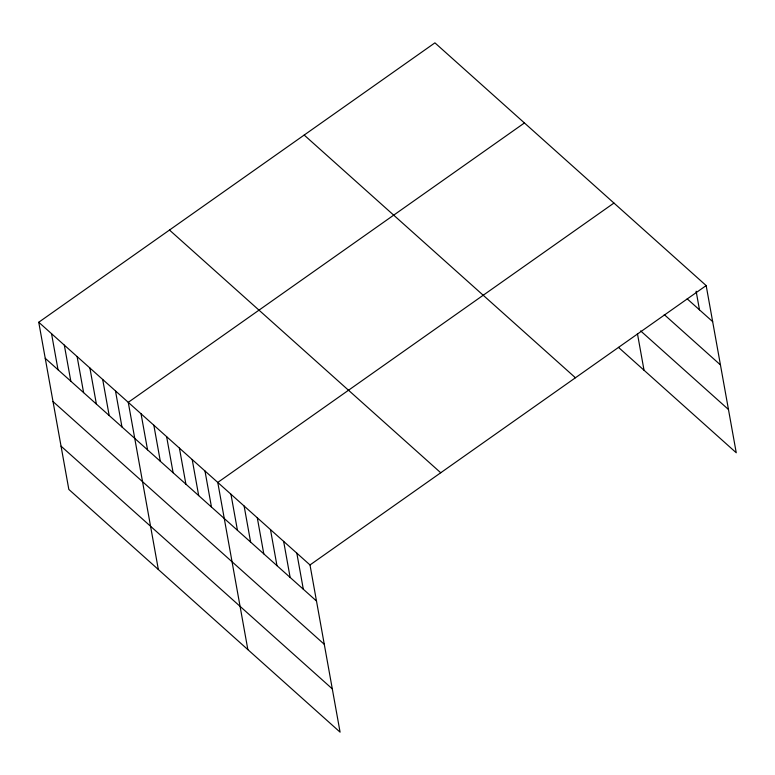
<?xml version="1.0" encoding="UTF-8"?>
<svg xmlns="http://www.w3.org/2000/svg" width="775" height="775" viewBox="0 0 775 775"><rect width="100%" height="100%" fill="white"/><g stroke="black" fill="none" stroke-linecap="round" stroke-linejoin="round"><path stroke-width="1.16" d="M38.75 322.245L310 564.956L340.08 732.143L68.83 489.422L38.75 322.245L434.92 42.858L706.17 285.578L736.25 452.755L618.45 347.345M524.433 122.954L128.263 402.341L158.342 569.518M613.945 203.05L217.775 482.438L247.855 649.615M310 564.956L706.17 285.578M687.183 298.84L712.661 321.635M664.233 314.602L720.44 364.909M640.634 330.896L728.461 409.491M304.178 135.053L575.438 377.774M169.483 230.049L440.733 472.76M45.241 358.302L316.491 601.022M53.02 401.576L324.279 644.287M61.041 446.158L332.301 688.868M696.134 291.235L699.486 309.845M637.438 333.618L644.025 370.237M296.825 553.166L303.316 589.232M283.65 541.386L290.141 577.443M270.475 529.596L276.966 565.653M257.3 517.807L263.791 553.863M244.125 506.017L250.616 542.074M230.95 494.227L237.441 530.284M204.987 470.997L211.478 507.053M192.2 459.556L198.691 495.613M179.412 448.105L185.903 484.172M166.625 436.664L173.116 472.731M153.838 425.223L160.328 461.28M141.05 413.782L147.541 449.839M115.475 390.9L121.966 426.957M102.688 379.45L109.178 415.516M89.9 368.009L96.391 404.075M77.112 356.568L83.603 392.634M64.325 345.127L70.816 381.184M51.538 333.686L58.028 369.743"/></g></svg>
